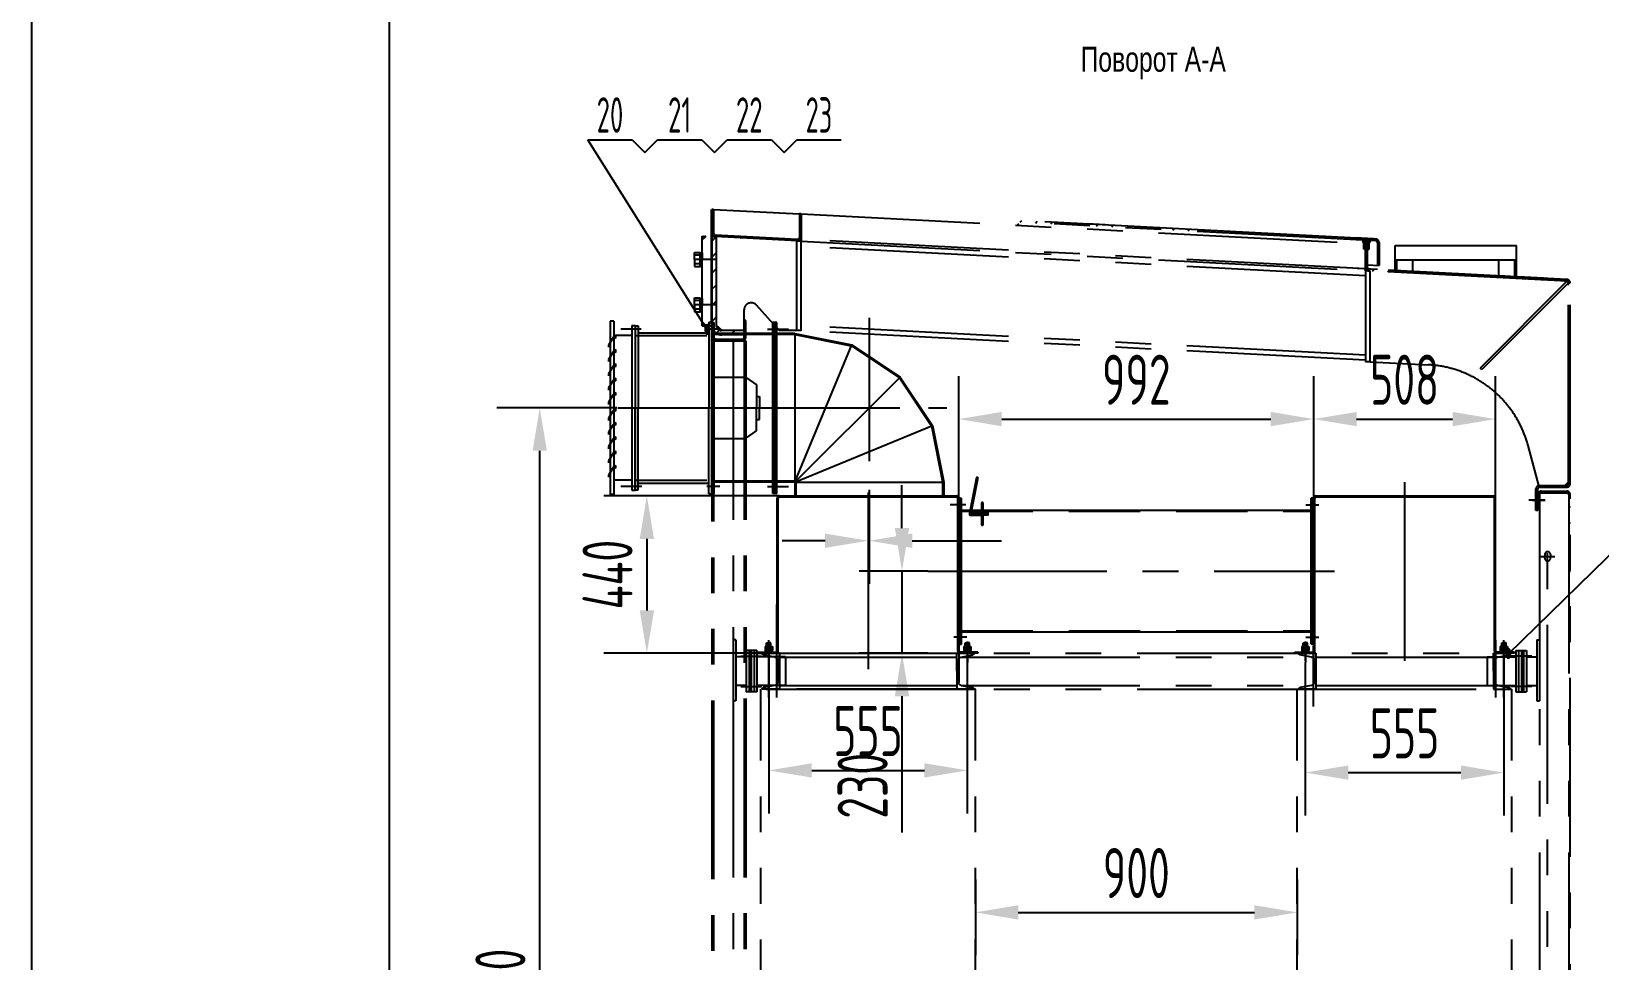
# Model space of a CAD drawing. Header units: millimetres. Extents: x 0 to 16800, y -462 to 11880.
# Drawn here: x 0 to 4384, y 2391 to 4989 of the extents above; entities that cross this region are included whole.
import ezdxf
from ezdxf.enums import TextEntityAlignment as Align

# ---------------------------------------------------------------- set-up
doc = ezdxf.new("R2010")
doc.units = ezdxf.units.MM
doc.header["$LTSCALE"] = 400
for name, pattern in [('F', [0.75, 0.5, -0.25]), ('G', [2, 1.25, -0.25, 0.25, -0.25]), ('K', [2.5, 1.25, -0.25, 0.25, -0.25, 0.25, -0.25])]:
    doc.linetypes.add(name, pattern=pattern)
for name, color, linetype in [('01', 7, 'Continuous'), ('02', 1, 'Continuous'), ('04', 2, 'F'), ('05', 142, 'G'), ('07', 6, 'K'), ('08', 1, 'Continuous'), ('11', 3, 'Continuous')]:
    doc.layers.add(name, color=color, linetype=linetype)
doc.styles.get("Standard").update_dxf_attribs({"font": 'isocp', "width": 0.707, "bigfont": 'intecad.shx'})
doc.dimstyles.new('INTE', dxfattribs={"dimscale": 40, "dimtxt": 3.5, "dimasz": 3, "dimexe": 3, "dimexo": 0, "dimgap": 1, "dimtad": 1, "dimdec": 0, "dimdsep": 46, "dimtxsty": 'Standard', "dimcen": 0, "dimclrd": 1, "dimclre": 1, "dimclrt": 3, "dimaunit": 1, "dimadec": 0, "dimazin": 0, "dimtfac": 1, "dimtmove": 0, "dimatfit": 0, "dimfxl": 0, "dimarcsym": 0})

# ---------------------------------------------------------------- blocks, each defined once
blk = doc.blocks.new('WERW')
at = {"layer": '07', "color": 6, "linetype": 'K'}
for p, q in [((47857.9, 29924.6), (47857.9, 30084.5)), ((47347.9, 29899.3), (47347.9, 30068.9)), ((45847.9, 29824.6), (45847.9, 29984.5)), ((46357.9, 29799.3), (46357.9, 29968.9)), ((47857.9, 29824.6), (47857.9, 29984.5)), ((45802.9, 27648.1), (45802.9, 29848.1)), ((46402.9, 29848.1), (45802.9, 29848.1)), ((46402.9, 29848.1), (45818.4, 29848.1)), ((46402.9, 27648.1), (46402.9, 29848.1)), ((47302.9, 27648.1), (47302.9, 29848.1)), ((47302.9, 29848.1), (47902.9, 29848.1)), ((47887.4, 29848.1), (47302.9, 29848.1)), ((47902.9, 27648.1), (47902.9, 29848.1))]:
    blk.add_line(p, q, dxfattribs=at)
blk = doc.blocks.new('HGD')
at = {"layer": '07', "color": 6, "linetype": 'K'}
for p, q in [((29452.5, 12864.9), (29452.5, 13024.8)), ((31507.5, 12864.9), (31507.5, 13024.8)), ((29482, 12988.4), (29434, 12988.4)), ((29469.8, 12978.1), (29437.5, 12984.2)), ((29482, 12988.4), (29482, 12888.4)), ((31478, 12988.4), (29482, 12988.4)), ((29482, 12988.4), (29482, 12888.4)), ((29482, 12938.4), (29482, 12988.4)), ((29978, 12978.1), (29482, 12978.1)), ((29978, 12988.4), (30026, 12988.4)), ((29978, 12988.4), (29978, 12888.4)), ((29978, 12938.4), (29978, 12988.4)), ((29985, 12839.5), (29985, 13009.2)), ((29990.3, 12978.1), (30022.6, 12984.2)), ((30969.8, 12978.1), (29990.3, 12978.1)), ((30982, 12988.4), (30934, 12988.4)), ((30969.8, 12978.1), (30937.5, 12984.2)), ((30952.5, 12839.5), (30952.5, 13009.2)), ((30982, 12938.4), (30982, 12988.4)), ((31478, 12978.1), (30982, 12978.1)), ((31478, 12988.4), (31478, 12888.4)), ((31478, 12988.4), (31526, 12988.4)), ((31478, 12938.4), (31478, 12988.4)), ((31490.3, 12978.1), (31522.6, 12984.2)), ((29476.7, 12938.4), (29476.7, 12969.7)), ((29476.7, 12938.4), (29476.7, 12907)), ((29482, 12938.4), (29482, 12888.4)), ((29978, 12938.4), (29978, 12888.4)), ((29983.3, 12938.4), (29983.3, 12969.7)), ((29983.3, 12938.4), (29983.3, 12907)), ((30976.7, 12938.4), (30976.7, 12969.7)), ((30976.7, 12938.4), (30976.7, 12907)), ((30982, 12938.4), (30982, 12888.4)), ((31478, 12938.4), (31478, 12888.4)), ((31483.3, 12938.4), (31483.3, 12969.7)), ((31483.3, 12938.4), (31483.3, 12907)), ((29469.8, 12898.7), (29437.5, 12892.5)), ((29978, 12898.7), (29482, 12898.7)), ((29990.3, 12898.7), (30022.6, 12892.5)), ((30969.8, 12898.7), (29990.3, 12898.7)), ((30969.8, 12898.7), (30937.5, 12892.5)), ((31478, 12898.7), (30982, 12898.7)), ((31490.3, 12898.7), (31522.6, 12892.5)), ((29482, 12888.4), (29434, 12888.4)), ((31478, 12888.4), (29482, 12888.4)), ((29978, 12888.4), (30026, 12888.4)), ((30982, 12888.4), (30934, 12888.4)), ((31478, 12888.4), (31526, 12888.4))]:
    blk.add_line(p, q, dxfattribs=at)
for centre, radius, start, end in [((29438.3, 12988.4), 4.25, 180, 259.2944), ((29468.2, 12969.7), 8.5, 0, 79.2944), ((29991.8, 12969.7), 8.5, 100.7056, 180), ((30021.8, 12988.4), 4.25, 280.7056, 0), ((30938.3, 12988.4), 4.25, 180, 259.2944), ((30968.2, 12969.7), 8.5, 0, 79.2944), ((31491.8, 12969.7), 8.5, 100.7056, 180), ((31521.8, 12988.4), 4.25, 280.7056, 0), ((29438.3, 12888.4), 4.25, 100.7056, 180), ((29468.2, 12907), 8.5, 280.7056, 0), ((29991.8, 12907), 8.5, 180, 259.2944), ((30021.8, 12888.4), 4.25, 0, 79.2944), ((30938.3, 12888.4), 4.25, 100.7056, 180), ((30968.2, 12907), 8.5, 280.7056, 0), ((31491.8, 12907), 8.5, 180, 259.2944), ((31521.8, 12888.4), 4.25, 0, 79.2944)]:
    blk.add_arc(centre, radius, start, end, dxfattribs=at)
blk = doc.blocks.new('WWQ')
at = {"layer": '07', "color": 6, "linetype": 'K'}
for p, q in [((51748.9, 4380.6), (51578.9, 4380.6)), ((51578.9, 4372.6), (51578.9, 4380.6)), ((51748.9, 4372.6), (51578.9, 4372.6)), ((51603.9, 4314), (51603.9, 4344)), ((51718.9, 4344), (51603.9, 4344)), ((51618.9, 4358.7), (51618.9, 4301.4)), ((51621.4, 4344), (51621.4, 4372.6)), ((51701.4, 4344), (51701.4, 4372.6)), ((51703.9, 4358.7), (51703.9, 4301.4)), ((51718.9, 4314), (51718.9, 4344)), ((51748.9, 4372.6), (51748.9, 4380.6)), ((51718.9, 4336), (51603.9, 4336)), ((51718.9, 4334), (51603.9, 4334)), ((51718.9, 4332), (51603.9, 4332)), ((51718.9, 4330), (51603.9, 4330)), ((51718.9, 4322), (51603.9, 4322)), ((51718.9, 4314), (51603.9, 4314)), ((51621.4, 4277), (51621.4, 4314)), ((51701.4, 4277), (51701.4, 4314)), ((51621.4, 4234), (51621.4, 4277)), ((51701.4, 4234), (51701.4, 4277)), ((51701.4, 4234), (51621.4, 4234))]:
    blk.add_line(p, q, dxfattribs=at)
blk = doc.blocks.new('kuai yis')
at = {"layer": '07', "linetype": 'K'}
h = blk.add_hatch(dxfattribs=at)
h.set_pattern_fill('LINE', color=6, scale=10, angle=135, style=0)
h.set_pattern_definition([(45, (75618.362, -39075.024), (22.45064, -22.45064), [])])
h.paths.add_polyline_path([(24799.4, -9031.2, 0.429634), (24794.2, -9036.2), (24794.2, -9040), (24789.2, -9039.7), (24789.2, -9036.2, -0.429634), (24799.7, -9026.2), (25366.6, -9055.9), (25792, -9078.2, -0.39896), (25801.5, -9088.2), (25801.5, -9151.8), (25796.5, -9151.5), (25796.5, -9088.2, 0.39896), (25791.8, -9083.2)])
h = blk.add_hatch(dxfattribs=at)
h.set_pattern_fill('ANSI38', color=6, scale=0.5, style=0)
h.set_pattern_definition([(135, (78779.9, -24241.2114), (1.122532015, 1.122532015), []), (45, (78779.9, -24241.2114), (3.367596045, 1.122532015), [3.96875, -2.38125])])
edge = h.paths.add_edge_path()
edge.add_line((25773.6, -9106.7), (25768.6, -9106.7))
edge.add_line((25768.6, -9106.7), (25768.6, -9090.8))
edge.add_spline(control_points=[(25768.6, -9090.8), (25768.1, -9090.2), (25767.5, -9089.4), (25766.3, -9088.9), (25765.4, -9088.9), (25764.5, -9089.7), (25764, -9090.4), (25763.6, -9090.8)], knot_values=[0, 0, 0, 0, 2.127162, 2.997364, 3.811271, 4.649155, 6.449188, 6.449188, 6.449188, 6.449188], degree=3, periodic=0)
edge.add_line((25763.6, -9090.8), (25758.6, -9090.8))
edge.add_line((25758.6, -9090.8), (25758.6, -9089))
edge.add_spline(control_points=[(25758.6, -9089), (25757.1, -9087.8), (25754.5, -9085.7), (25759.4, -9081.4), (25763, -9081.8), (25765.4, -9081.8)], knot_values=[16.397136, 16.397136, 16.397136, 16.397136, 20.96157, 24.479791, 31.726103, 31.726103, 31.726103, 31.726103], degree=3, periodic=0)
edge.add_line((25762.1, -9081.8), (25769.5, -9081.8))
edge.add_spline(control_points=[(25769.5, -9081.8), (25771.1, -9081.9), (25773.5, -9082.8), (25777.5, -9085.9), (25775.1, -9087.8), (25773.6, -9089)], knot_values=[0, 0, 0, 0, 5.044777, 7.934955, 12.350496, 12.350496, 12.350496, 12.350496], degree=3, periodic=0)
edge.add_line((25773.6, -9089), (25773.6, -9106.7))
edge = h.paths.add_edge_path(flags=16)
edge.add_spline(control_points=[(25771.1, -9086.5), (25771.5, -9086.3), (25771.5, -9083.8), (25766.8, -9083.6), (25763.2, -9083.6), (25759.8, -9083.7), (25757.9, -9085.7), (25760.2, -9087.2), (25762.9, -9087.1), (25765.6, -9087.7), (25768, -9087), (25769.7, -9087.1), (25770.6, -9086.7), (25771.1, -9086.5)], knot_values=[0, 0, 0, 0, 1.395877, 5.137288, 10.883824, 13.488813, 15.06703, 17.360373, 19.14095, 23.504563, 25.048547, 26.849162, 28.217798, 28.217798, 28.217798, 28.217798], degree=3, periodic=0)
h.paths.add_polyline_path([(25763.6, -9106.7), (25758.6, -9106.7), (25758.6, -9090.8), (25763.6, -9090.8)], flags=17)
at = {"layer": '07', "color": 6, "linetype": 'K'}
for p, q in [((23934, -8995.5), (23934, -9320.6)), ((23936, -8995.3), (23936, -9054.9)), ((23936, -8995.3), (23936, -9061.6)), ((23941, -8995.3), (23936, -8995.3)), ((23938.3, -8995.3), (23941, -8998)), ((23941, -8995.3), (23941, -9061.6)), ((23941, -8995.3), (24181, -9008.1)), ((24181, -9008.1), (24181, -9073.6)), ((24186, -9008.1), (24181, -9008.1)), ((24181, -9013.5), (24186, -9018.5)), ((24186, -9008.1), (25763.6, -9090.8)), ((24186, -9008.1), (24186, -9084.1)), ((25791.8, -9083.2), (24799.4, -9031.2)), ((25366.6, -9055.9), (24799.7, -9026.2)), ((23909, -9320.6), (23909, -9070.3)), ((23909, -9070.8), (23909.6, -9070.3)), ((23909, -9073.7), (23912.3, -9070.4)), ((23909, -9072.2), (23910.9, -9070.4)), ((23909, -9075.1), (23913.6, -9070.5)), ((23909, -9077.9), (23916.3, -9070.6)), ((23909, -9076.5), (23914.9, -9070.6)), ((23909, -9079.3), (23917.6, -9070.7)), ((23919, -9070.8), (23909, -9080.8)), ((23909, -9080.7), (23919, -9070.8)), ((23913.9, -9075.9), (23909, -9070.9)), ((23913.2, -9076.6), (23909, -9072.3)), ((23912.5, -9077.3), (23909, -9073.8)), ((23911.8, -9078), (23909, -9075.2)), ((23914.6, -9075.1), (23909.8, -9070.3)), ((23915.4, -9074.4), (23911.3, -9070.4)), ((23916.1, -9073.7), (23912.8, -9070.5)), ((23916.8, -9073), (23914.3, -9070.5)), ((23917.5, -9072.3), (23915.8, -9070.6)), ((23918.2, -9071.6), (23917.3, -9070.7)), ((23918.9, -9070.9), (23918.7, -9070.8)), ((23936, -9037.9), (23941, -9042.9)), ((23936, -9071.7), (23936, -9319)), ((23936, -9071.7), (23936, -9319)), ((23948, -9071.7), (23936, -9071.7)), ((23936, -9084), (23948, -9072)), ((24175.5, -9083.6), (23945.5, -9071.5)), ((23945.8, -9066.5), (24175.8, -9078.6)), ((23948, -9071.7), (23948, -9319)), ((23965.7, -9067.6), (23971, -9072.9)), ((24013.1, -9070.1), (24018.3, -9075.4)), ((24060.4, -9072.6), (24065.7, -9077.8)), ((24107.8, -9075), (24113.1, -9080.3)), ((24181, -9058.4), (24186, -9063.4)), ((25035.5, -9038.5), (24985.5, -9035.9)), ((25792, -9078.2), (25366.6, -9055.9)), ((25435.5, -9059.5), (25385.5, -9056.9)), ((25785.5, -9077.8), (25735.5, -9075.2)), ((23888, -9115.6), (23903, -9115.6)), ((23888, -9135.3), (23888, -9115.6)), ((23903, -9115.6), (23903, -9135.3)), ((23903, -9117.1), (23909, -9117.1)), ((23903, -9135.3), (23903, -9117.1)), ((23911.1, -9078.7), (23909, -9076.6)), ((23910.4, -9079.4), (23909, -9078)), ((23909.7, -9080.1), (23909, -9079.4)), ((23909, -9117.1), (23909, -9135.3)), ((23936, -9128.9), (23948, -9116.9)), ((24155.2, -9077.5), (24160.5, -9082.8)), ((24174, -9334), (24174, -9083.5)), ((24174, -9083.5), (24186, -9083.5)), ((25763.6, -9161.8), (24186, -9079.1)), ((24186, -9334.5), (24186, -9083.5)), ((24186, -9084.1), (25763.6, -9166.8)), ((25763.6, -9180.8), (24186, -9098.2)), ((25758.6, -9106.7), (25758.6, -9089)), ((25763.6, -9106.7), (25758.6, -9106.7)), ((25768.6, -9090.8), (25763.6, -9090.8)), ((25763.6, -9166.8), (25763.6, -9090.8)), ((25763.6, -9097.4), (25768.6, -9092.4)), ((25768.6, -9157.3), (25768.6, -9090.8)), ((25768.6, -9106.7), (25773.6, -9106.7)), ((25773.6, -9106.7), (25773.6, -9089)), ((25796.5, -9088.2), (25796.5, -9151.8)), ((25801.5, -9088.2), (25801.5, -9151.8)), ((25846, -9096.1), (26186, -9096.1)), ((25846, -9136.1), (25846, -9096.1)), ((26186, -9136.1), (26186, -9096.1)), ((23946.5, -9135.3), (23886.7, -9135.3)), ((23903, -9123.3), (23888, -9123.3)), ((23888, -9135.3), (23888, -9155.1)), ((23903, -9147.3), (23888, -9147.3)), ((23888, -9155.1), (23903, -9155.1)), ((23900.9, -9135.3), (23911.1, -9135.3)), ((23909, -9135.3), (23903, -9131.9)), ((23903, -9155.1), (23903, -9135.3)), ((23903, -9135.3), (23909, -9138.8)), ((23903, -9135.3), (23903, -9153.6)), ((23903, -9153.6), (23909, -9153.6)), ((23909, -9153.6), (23909, -9135.3)), ((23936, -9173.8), (23948, -9161.8)), ((25797.4, -9163.6), (25739.9, -9160.6)), ((25763.6, -9142.3), (25768.6, -9137.3)), ((25768.6, -9150.1), (25801.5, -9151.8)), ((25768.6, -9150.1), (25801.5, -9151.8)), ((26326.5, -9191.3), (25773.3, -9162.3)), ((25782.9, -9167.8), (25787.7, -9163.1)), ((25846, -9136.1), (26186, -9136.1)), ((25846, -9166.1), (25846, -9136.1)), ((25851, -9166.4), (25851, -9136.1)), ((25896, -9168.8), (25896, -9136.1)), ((26136, -9181.3), (26136, -9136.1)), ((26181, -9183.7), (26181, -9136.1)), ((26186, -9184), (26186, -9136.1)), ((23936, -9218.7), (23948, -9206.7)), ((25763.6, -9166.8), (25763.6, -9421.1)), ((25776.1, -9167.5), (25763.6, -9167.5)), ((26326.3, -9196.3), (25773, -9167.3)), ((25776.1, -9421.1), (25776.1, -9167.5)), ((25825.6, -9170.1), (25830.3, -9165.3)), ((25846, -9166.1), (25896, -9168.8)), ((25868.2, -9172.3), (25873, -9167.5)), ((25910.9, -9174.5), (25915.6, -9169.8)), ((25953.6, -9176.8), (25958.3, -9172)), ((25996.2, -9179), (26001, -9174.3)), ((26038.9, -9181.2), (26043.6, -9176.5)), ((26081.6, -9183.5), (26086.3, -9178.7)), ((26326.7, -9196.4), (26084.2, -9438.9)), ((26331, -9200.6), (26088.4, -9443.1)), ((26124.2, -9185.7), (26129, -9181)), ((26186, -9184), (26136, -9181.3)), ((26166.9, -9188), (26171.6, -9183.2)), ((26261.3, -9187.9), (26190.1, -9184.2)), ((26209.5, -9190.2), (26214.3, -9185.4)), ((26252.2, -9192.4), (26257, -9187.7)), ((26294.9, -9194.7), (26299.6, -9189.9)), ((26321, -9196), (26324, -9199)), ((26331, -9200.6), (26326.7, -9196.4)), ((26328.3, -9203.3), (26331, -9206)), ((26331, -9203.4), (26335.7, -9198.8)), ((26331, -9761.8), (26331, -9201.3)), ((26336, -9761.8), (26336, -9201.3)), ((23888, -9242.6), (23903, -9242.6)), ((23888, -9262.3), (23888, -9242.6)), ((23903, -9250.3), (23888, -9250.3)), ((23903, -9242.6), (23903, -9262.3)), ((23903, -9244.1), (23909, -9244.1)), ((23903, -9262.3), (23903, -9244.1)), ((23909, -9244.1), (23909, -9262.3)), ((23946.5, -9262.3), (23884.9, -9262.3)), ((23888, -9262.3), (23888, -9282.1)), ((23903, -9274.3), (23888, -9274.3)), ((23888, -9282.1), (23903, -9282.1)), ((23900.9, -9262.3), (23911.1, -9262.3)), ((23909, -9262.3), (23903, -9258.9)), ((23903, -9262.3), (23909, -9265.8)), ((23903, -9282.1), (23903, -9262.3)), ((23903, -9262.3), (23903, -9280.6)), ((23903, -9280.6), (23909, -9280.6)), ((23909, -9280.6), (23909, -9262.3)), ((23936, -9263.6), (23948, -9251.6)), ((24026, -9334), (24026, -9276.5)), ((24124, -9334), (24060.9, -9263.2)), ((23909, -9309.9), (23919.8, -9320.6)), ((23919.7, -9320.6), (23909, -9309.9)), ((23909, -9311.3), (23909.7, -9310.6)), ((23918.3, -9320.6), (23909, -9311.3)), ((23909, -9312.7), (23910.4, -9311.3)), ((23909, -9314.1), (23911.1, -9312)), ((23909, -9315.5), (23911.8, -9312.7)), ((23916.9, -9320.6), (23909, -9312.8)), ((23909, -9316.9), (23912.5, -9313.4)), ((23909, -9318.3), (23913.2, -9314.1)), ((23915.4, -9320.6), (23909, -9314.2)), ((23909, -9319.7), (23914, -9314.8)), ((23914, -9320.6), (23909, -9315.6)), ((23912.6, -9320.6), (23909, -9317)), ((23911.2, -9320.6), (23909, -9318.4)), ((23909.8, -9320.6), (23909, -9319.8)), ((23909, -9320.6), (23934, -9320.6)), ((23909.6, -9320.6), (23914.7, -9315.5)), ((23911, -9320.6), (23915.4, -9316.2)), ((23912.4, -9320.6), (23916.1, -9316.9)), ((23913.8, -9320.6), (23916.8, -9317.6)), ((23915.2, -9320.6), (23917.5, -9318.3)), ((23916.6, -9320.6), (23918.2, -9319)), ((23918.1, -9320.6), (23918.9, -9319.7)), ((23919.5, -9320.6), (23919.6, -9320.5)), ((23936, -9308.5), (23948, -9296.5)), ((23947.9, -9341.4), (23956.7, -9332.7)), ((23965.1, -9334), (23948, -9319)), ((24026, -9334), (23963, -9334)), ((23988.2, -9346), (24000.2, -9334)), ((24031, -9306), (24026, -9306)), ((24026, -9334), (24026, -9306)), ((24026, -9346), (24026, -9334)), ((24026, -9353), (24026, -9334)), ((24031, -9334), (24031, -9306)), ((24031, -9353), (24031, -9334)), ((24186, -9334), (24124, -9334)), ((25763.6, -9403.1), (24186, -9320.5)), ((25763.6, -9417.2), (24186, -9334.5)), ((23936, -9368), (23936, -12804.3)), ((23937.4, -9363), (24031, -9363)), ((23941, -9368), (23941, -12804.3)), ((23946, -9358), (24021, -9358)), ((24026, -9346), (23963, -9346)), ((23996, -9363), (23996, -12814.3)), ((24026, -9363), (24026, -12809.3)), ((24031, -9363), (24031, -12814.3)), ((25776.1, -9421.1), (25763.6, -9421.1)), ((25776.1, -9421.2), (25939, -9429.7)), ((26088.4, -9443.1), (26084.2, -9438.9)), ((26247.6, -9766.8), (26217.7, -9655.3)), ((26240, -9836.8), (26240, -9776.8)), ((26245, -9836.8), (26245, -9776.8)), ((26247.6, -9766.8), (26326, -9766.8)), ((26250, -9771.8), (26326, -9771.8)), ((26256.5, -9771.8), (26261.5, -9766.8)), ((26301.4, -9771.8), (26306.4, -9766.8)), ((26331, -9756.8), (26321, -9766.8)), ((26264.7, -9808.3), (26219.7, -9808.3)), ((26229.3, -9808.3), (26265.5, -9808.3)), ((26240, -9788.3), (26245, -9783.3)), ((26245, -9792.8), (26245, -9828.3)), ((26249.5, -9792.8), (26249.5, -12804.8)), ((26249.5, -9792.8), (26249.5, -9828.3)), ((26254.5, -9783.3), (26326.5, -9783.3)), ((26254.5, -9787.8), (26326.5, -9787.8)), ((26283.4, -9787.8), (26287.9, -9783.3)), ((26328.1, -9788.1), (26331.4, -9784.7)), ((26331.5, -9792.8), (26331.5, -12804.8)), ((26336, -12804.8), (26336, -9792.8)), ((26240, -9833.2), (26245, -9828.2)), ((26245, -9836.8), (26240, -9836.8)), ((26245, -9828.3), (26249.5, -9828.3)), ((26331.5, -9829.5), (26336, -9825)), ((26331.5, -9874.4), (26336, -9869.9)), ((26272.5, -12656.7), (26272.5, -9922.9)), ((26331.5, -9919.3), (26336, -9914.8)), ((26250, -9965.3), (26292.8, -9965.3)), ((26264.5, -9960.3), (26264.5, -9965.3)), ((26264.5, -9970.3), (26264.5, -9965.3)), ((26280.5, -9960.3), (26280.5, -9965.3)), ((26280.5, -9970.3), (26280.5, -9965.3)), ((26331.5, -9964.2), (26336, -9959.7)), ((26331.5, -10009.1), (26336, -10004.6))]:
    blk.add_line(p, q, dxfattribs=at)
for centre, radius, start, end in [((23946, -9061.6), 10, 180, 267), ((23946, -9061.6), 5, 180, 267), ((24176, -9073.6), 10, 267, 0), ((24176, -9073.6), 5, 267, 0), ((25791.5, -9088.2), 5, 0, 87), ((25791.5, -9088.2), 10, 0, 87), ((25773.6, -9157.3), 10, 180, 267), ((25773.6, -9157.3), 5, 180, 267), ((26326, -9201.3), 5, 0, 87), ((26326, -9201.3), 10, 0, 87), ((24046, -9276.5), 20, 41.6981, 180), ((23963, -9319), 27, 180, 270), ((23963, -9319), 15, 180, 270), ((23946, -9368), 10, 90, 180), ((23946, -9368), 5, 90, 180), ((24021, -9353), 5, 270, 0), ((24021, -9353), 10, 270, 0), ((25923.1, -9734.3), 305, 15, 87), ((26250, -9776.8), 10, 90, 180), ((26250, -9776.8), 5, 90, 180), ((26326, -9761.8), 5, 270, 0), ((26326, -9761.8), 10, 270, 0), ((26254.5, -9792.8), 9.5, 90, 180), ((26254.5, -9792.8), 5, 90, 180), ((26326.5, -9792.8), 9.5, 0, 90), ((26326.5, -9792.8), 5, 0, 90), ((26272.5, -9960.3), 8, 0, 180), ((26272.5, -9970.3), 8, 180, 0)]:
    blk.add_arc(centre, radius, start, end, dxfattribs=at)
for points in [[(25773.6, -9089), (25776.3, -9085.5), (25774.2, -9083.5), (25769.5, -9081.8), (25765.9, -9081.8), (25758.2, -9082.8), (25755.8, -9085.4), (25758.6, -9089)], [(25768.6, -9090.8), (25767.1, -9089.2), (25766.3, -9088.9), (25765.5, -9089), (25764.8, -9089.5), (25763.6, -9090.8)]]:
    blk.add_spline(points, degree=3, dxfattribs=at)
at = {"layer": '07', "color": 6, "linetype": 'K', "start_tangent": (0.897876, 0.440249), "end_tangent": (0.897876, 0.440249)}
blk.add_spline([(25771.1, -9086.5), (25771.3, -9085.1), (25767.9, -9083.7), (25762.1, -9083.6), (25759.6, -9084.2), (25758.6, -9085.5), (25760.3, -9087), (25762.1, -9087.2), (25766.5, -9087.4), (25768, -9087.1), (25769.8, -9086.9), (25771.1, -9086.5)], degree=3, dxfattribs=at)
at = {"layer": '05', "rotation": 90}
blk.add_blockref('WWQ', (28376, -61947.7), dxfattribs=at)
at = {"layer": '05', "xscale": -1, "rotation": 270}
blk.add_blockref('WWQ', (21869.5, -61947.7), dxfattribs=at)
at = {"layer": '07', "color": 6, "linetype": 'K', "xscale": -1}
for name, p in [('WERW', (71975.6, -40184.4)), ('HGD', (55602.8, -23224.7))]:
    blk.add_blockref(name, p, dxfattribs=at)
blk = doc.blocks.new('caozi')
at = {"layer": '01', "color": 7, "linetype": 'Continuous'}
for p, q in [((23638.2, -7872.3), (23641.2, -7872.3)), ((23638.2, -7872.3), (23638.2, -7922.3)), ((23641.2, -7872.3), (23641.2, -7922.3)), ((23644.2, -7925.3), (24072.2, -7925.3)), ((23644.2, -7928.3), (24072.2, -7928.3)), ((24075.2, -7931.3), (24075.2, -8427.3)), ((24078.2, -7931.3), (24078.2, -8427.3)), ((23638.2, -8486.3), (23638.2, -8436.3)), ((23641.2, -8486.3), (23641.2, -8436.3)), ((23644.2, -8430.3), (24072.2, -8430.3)), ((23644.2, -8433.3), (24072.2, -8433.3)), ((23638.2, -8486.3), (23641.2, -8486.3))]:
    blk.add_line(p, q, dxfattribs=at)
at = {"layer": '01'}
for p, q in [((23641.2, -7872.3), (23638.2, -7872.3)), ((23638.2, -7872.3), (23638.2, -7922.3)), ((23641.2, -8486.3), (23638.2, -8486.3))]:
    blk.add_line(p, q, dxfattribs=at)
at = {"layer": '01', "color": 7, "linetype": 'Continuous'}
for centre, radius, start, end in [((23644.2, -7922.3), 6, 180, 270), ((23644.2, -7922.3), 3, 180, 270), ((24072.2, -7931.3), 6, 0, 90), ((24072.2, -7931.3), 3, 0, 90), ((23644.2, -8436.3), 6, 90, 180), ((23644.2, -8436.3), 3, 90, 180), ((24072.2, -8427.3), 3, 270, 0), ((24072.2, -8427.3), 6, 270, 0)]:
    blk.add_arc(centre, radius, start, end, dxfattribs=at)
at = {"layer": '05'}
for p, q in [((23627.2, -7901.8), (23648, -7901.8)), ((23627.2, -8456.8), (23648, -8456.8))]:
    blk.add_line(p, q, dxfattribs=at)
blk = doc.blocks.new('adfqwe789a1dsf3')
at = {"layer": '01'}
for p, q in [((-558.4, -9797.6), (-558.4, -9389.4)), ((-558.4, -9389.4), (-554.4, -9389.4)), ((-554.4, -9797.6), (-554.4, -9389.4)), ((423.6, -9797.6), (423.6, -9389.4)), ((427.6, -9389.4), (423.6, -9389.4)), ((427.6, -9797.6), (427.6, -9389.4)), ((-558.4, -9797.6), (-554.4, -9797.6)), ((427.6, -9797.6), (423.6, -9797.6))]:
    blk.add_line(p, q, dxfattribs=at)
at = {"layer": '01', "color": 7, "linetype": 'Continuous'}
for p, q in [((-554.4, -9423.4), (423.6, -9423.4)), ((-554.4, -9763.6), (423.6, -9763.6))]:
    blk.add_line(p, q, dxfattribs=at)
at = {"layer": '04', "color": 2, "linetype": 'F'}
for p, q in [((-554.4, -9426.4), (423.6, -9426.4)), ((-554.4, -9760.6), (423.6, -9760.6))]:
    blk.add_line(p, q, dxfattribs=at)
at = {"layer": '05'}
blk.add_line((-542.4, -9408.4), (-585.4, -9408.4), dxfattribs=at)
at = {"layer": '05', "color": 4, "linetype": 'G'}
for p, q in [((408.5, -9408.4), (444.7, -9408.4)), ((-539.3, -9778.6), (-575.5, -9778.6)), ((408.5, -9778.6), (444.7, -9778.6))]:
    blk.add_line(p, q, dxfattribs=at)
blk = doc.blocks.new('15ad2')
at = {"layer": '05', "color": 4, "linetype": 'G'}
blk.add_line((-65.4, -8920.2), (-65.4, -10056.3), dxfattribs=at)
at = {"layer": '04', "rotation": 270}
blk.add_blockref('adfqwe789a1dsf3', (9528.1, -9568), dxfattribs=at)
blk = doc.blocks.new('qwe7123df')
at = {"layer": '01', "color": 7, "linetype": 'Continuous'}
for p, q in [((24629.8, -9802.2), (24626.8, -9802.2)), ((24626.8, -10210.4), (24626.8, -9802.2)), ((24629.8, -9802.2), (24629.8, -10210.4)), ((24629.8, -10210.4), (24626.8, -10210.4))]:
    blk.add_line(p, q, dxfattribs=at)
blk = doc.blocks.new('shanzi')
at = {"layer": '01', "ltscale": 0.8}
for p, q in [((21911.7, -10172.9), (21907.7, -10172.9)), ((21911.7, -10650.9), (21911.7, -10172.9)), ((21962.2, -10203.9), (21911.7, -10203.9)), ((21962.2, -10203.9), (21962.2, -10206.9)), ((21962.2, -10203.9), (21962.2, -10619.9)), ((21962.2, -10203.9), (22121.4, -10235.6)), ((21962.2, -10619.9), (22121.4, -10235.6)), ((22121.4, -10235.6), (22256.4, -10325.7)), ((21962.2, -10619.9), (22256.4, -10325.7)), ((22256.4, -10325.7), (22346.6, -10460.7)), ((21962.2, -10619.9), (22346.6, -10460.7)), ((22346.6, -10460.7), (22378.2, -10619.9)), ((21911.7, -10650.9), (21907.7, -10650.9)), ((21962.2, -10619.9), (21911.7, -10619.9)), ((21962.2, -10619.9), (21962.2, -10657.9)), ((21962.2, -10619.9), (22378.2, -10619.9)), ((22378.2, -10619.9), (22375.2, -10619.9)), ((22378.2, -10619.9), (22378.2, -10657.9)), ((22378.2, -10619.9), (22378.2, -10657.9))]:
    blk.add_line(p, q, dxfattribs=at)
at = {"layer": '01', "color": 7, "linetype": 'Continuous', "ltscale": 0.8}
blk.add_line((21907.7, -10172.9), (21907.7, -10650.9), dxfattribs=at)
at = {"layer": '04', "color": 2, "linetype": 'F', "ltscale": 0.8}
for p, q in [((21962.2, -10206.9), (21911.7, -10206.9)), ((21962.2, -10207), (22120.2, -10238.4)), ((22120.2, -10238.4), (22254.2, -10327.9)), ((22254.2, -10327.9), (22343.7, -10461.9)), ((22343.7, -10461.9), (22375.2, -10619.9)), ((21962.2, -10616.9), (21911.7, -10616.9)), ((21962.2, -10616.9), (21963.4, -10617.1)), ((21963.4, -10617.1), (21964.3, -10617.8)), ((21964.3, -10617.8), (21965, -10618.7)), ((21965, -10618.7), (21965.2, -10619.9)), ((21965.2, -10619.9), (21965.2, -10657.9)), ((22375.2, -10619.9), (22375.2, -10657.9))]:
    blk.add_line(p, q, dxfattribs=at)
at = {"layer": '05', "color": 4, "linetype": 'G', "ltscale": 0.8}
for p, q in [((22170.2, -10160.5), (22170.2, -10662.3)), ((21885.6, -10191.9), (21944.3, -10191.9)), ((21855.3, -10411.9), (22386.7, -10411.9)), ((21885.6, -10631.9), (21944.3, -10631.9))]:
    blk.add_line(p, q, dxfattribs=at)
blk = doc.blocks.new('weqeqw')
for p, q in [((5962.5, 16958.2), (5962.5, 16718.2)), ((5970.5, 16958.2), (5962.5, 16958.2)), ((5970.5, 16958.2), (5970.5, 16718.2)), ((6168.5, 16928.2), (5970.5, 16928.2)), ((6168.5, 16947.2), (6168.5, 16718.2)), ((6176.5, 16947.2), (6168.5, 16947.2)), ((6176.5, 16947.2), (6176.5, 16718.2)), ((6176.5, 16947.2), (6176.5, 16718.2)), ((5962.5, 16478.2), (5962.5, 16718.2)), ((5970.5, 16478.2), (5970.5, 16718.2)), ((6168.5, 16489.2), (6168.5, 16718.2)), ((6176.5, 16489.2), (6176.5, 16718.2)), ((6176.5, 16489.2), (6176.5, 16718.2)), ((6168.5, 16508.2), (5970.5, 16508.2)), ((6176.5, 16489.2), (6168.5, 16489.2)), ((5970.5, 16478.2), (5962.5, 16478.2))]:
    blk.add_line(p, q)
at = {"layer": '01', "color": 7, "linetype": 'Continuous'}
for p, q in [((6176.5, 16948.2), (6176.5, 16488.2)), ((6186.5, 16948.2), (6176.5, 16948.2)), ((6186.5, 16948.2), (6186.5, 16488.2)), ((6236.5, 16960.3), (6236.5, 16476.2)), ((6236.5, 16960.3), (6246.5, 16960.3)), ((6246.5, 16960.3), (6246.5, 16476.2)), ((6186.5, 16920.2), (6236.5, 16920.2)), ((6235.8, 16918.6), (6251.6, 16893.8)), ((6251.6, 16893.8), (6251.6, 16887.9)), ((6235.8, 16878.6), (6251.6, 16853.8)), ((6235.8, 16838.6), (6251.6, 16813.8)), ((6251.6, 16853.8), (6251.6, 16847.9)), ((6235.8, 16798.6), (6251.6, 16773.8)), ((6251.6, 16813.8), (6251.6, 16807.9)), ((6235.8, 16758.6), (6251.6, 16733.8)), ((6251.6, 16773.8), (6251.6, 16767.9)), ((6235.8, 16714), (6251.6, 16689.1)), ((6251.6, 16733.8), (6251.6, 16727.9)), ((6235.8, 16675), (6251.6, 16650.1)), ((6251.6, 16689.1), (6251.6, 16683.2)), ((6235.8, 16635), (6251.6, 16610.1)), ((6251.6, 16650.1), (6251.6, 16644.2)), ((6235.8, 16595), (6251.6, 16570.1)), ((6251.6, 16610.1), (6251.6, 16604.2)), ((6235.8, 16555), (6251.6, 16530.1)), ((6251.6, 16570.1), (6251.6, 16564.2)), ((6251.6, 16530.1), (6251.6, 16524.2)), ((6186.5, 16488.2), (6176.5, 16488.2)), ((6186.5, 16516.2), (6236.5, 16516.2)), ((6236.5, 16476.2), (6246.5, 16476.2))]:
    blk.add_line(p, q, dxfattribs=at)
for centre in [(6233.3, 16917.2), (6233.3, 16877.2), (6233.3, 16837.2), (6233.3, 16797.2), (6233.3, 16757.2), (6233.3, 16712.6), (6233.3, 16673.6), (6233.3, 16633.6), (6233.3, 16593.6), (6233.3, 16553.6)]:
    blk.add_circle(centre, 2.89, dxfattribs=at)
at = {"layer": '04', "color": 2, "linetype": 'F'}
for p, q in [((6176.5, 16920.2), (5962.5, 16920.2)), ((5868.7, 16803.9), (5837.2, 16782.5)), ((5868.7, 16803.9), (5868.7, 16632.6)), ((5962.5, 16803.9), (5868.7, 16803.9)), ((5837.2, 16750.4), (5829.2, 16750.4)), ((5829.2, 16750.4), (5829.2, 16718.2)), ((5837.2, 16782.5), (5837.2, 16718.2)), ((5829.2, 16686.1), (5829.2, 16718.2)), ((5837.2, 16654), (5837.2, 16718.2)), ((5837.2, 16686.1), (5829.2, 16686.1)), ((5868.7, 16632.6), (5837.2, 16654)), ((5962.5, 16632.6), (5868.7, 16632.6)), ((6176.5, 16516.2), (5962.5, 16516.2))]:
    blk.add_line(p, q, dxfattribs=at)
at = {"layer": '05'}
blk.add_line((6159.9, 16938.2), (6182.5, 16938.2), dxfattribs=at)
at = {"layer": '05', "color": 4, "linetype": 'G'}
for p, q in [((6180.6, 16938.2), (6216.9, 16938.2)), ((6225.3, 16718.2), (5811.9, 16718.2)), ((6158.3, 16498.2), (6188.9, 16498.2)), ((6180.6, 16498.2), (6216.9, 16498.2))]:
    blk.add_line(p, q, dxfattribs=at)
blk = doc.blocks.new('*D144')
at = {"layer": '08', "color": 1, "lineweight": -2}
for p, q in [((1636.5, 3936.1), (1301.2, 3936.1)), ((1421.2, 785.9), (1421.2, 3816.1)), ((1963.7, 665.9), (1301.2, 665.9))]:
    blk.add_line(p, q, dxfattribs=at)
at = {"layer": '08', "color": 1}
for points in [[(1401.2, 3816.1), (1441.2, 3816.1), (1421.2, 3936.1)], [(1401.2, 785.9), (1441.2, 785.9), (1421.2, 665.9)]]:
    blk.add_solid(points, dxfattribs=at)
at = {"layer": 'Defpoints', "color": 0}
for p in [(1421.2, 3936.1), (1636.5, 3936.1), (1963.7, 665.9)]:
    blk.add_point(p, dxfattribs=at)
at = {"layer": '08', "color": 3, "insert": (1311.2, 2301), "char_height": 140, "attachment_point": 5, "rotation": 90}
blk.add_mtext('3270', dxfattribs=at)
blk = doc.blocks.new('*D148')
at = {"layer": '08', "color": 1, "lineweight": -2}
for p, q in [((2639, 2617.3), (2639, 2405.7)), ((3539, 2617.3), (3539, 2405.7)), ((2759, 2525.7), (3419, 2525.7))]:
    blk.add_line(p, q, dxfattribs=at)
at = {"layer": '08', "color": 1}
for points in [[(2759, 2545.7), (2759, 2505.7), (2639, 2525.7)], [(3419, 2545.7), (3419, 2505.7), (3539, 2525.7)]]:
    blk.add_solid(points, dxfattribs=at)
at = {"layer": 'Defpoints', "color": 0}
for p in [(2639, 2617.3), (3539, 2617.3), (3539, 2525.7)]:
    blk.add_point(p, dxfattribs=at)
at = {"layer": '08', "color": 3, "insert": (3089, 2635.7), "char_height": 140, "attachment_point": 5}
blk.add_mtext('900', dxfattribs=at)
blk = doc.blocks.new('MN')
at = {"layer": '01'}
for p, q in [((27291.1, 13367.3), (27291.1, 13377.5)), ((27291.1, 13377.5), (27297.1, 13377.5)), ((27303.1, 13377.5), (27297.1, 13377.5)), ((27303.1, 13367.3), (27303.1, 13377.5)), ((27285.1, 13353.4), (27285.1, 13350.9)), ((27297.1, 13353.4), (27285.1, 13353.4)), ((27297.1, 13367.3), (27287.1, 13367.3)), ((27287.1, 13367.3), (27287.1, 13356.5)), ((27287.1, 13356.5), (27297.1, 13356.5)), ((27287.9, 13356.5), (27287.9, 13353.4)), ((27297.1, 13356.5), (27287.9, 13356.5)), ((27287.9, 13353.4), (27297.1, 13353.4)), ((27291.1, 13367.3), (27291.1, 13356.5)), ((27297.1, 13367.3), (27307.1, 13367.3)), ((27297.1, 13356.5), (27306.3, 13356.5)), ((27307.1, 13356.5), (27297.1, 13356.5)), ((27297.1, 13353.4), (27309.1, 13353.4)), ((27306.3, 13353.4), (27297.1, 13353.4)), ((27303.1, 13367.3), (27303.1, 13356.5)), ((27309.1, 13350.9), (27303.1, 13350.9)), ((27306.3, 13356.5), (27306.3, 13353.4)), ((27307.1, 13367.3), (27307.1, 13356.5)), ((27309.1, 13353.4), (27309.1, 13350.9))]:
    blk.add_line(p, q, dxfattribs=at)
at = {"layer": '01', "color": 7, "linetype": 'Continuous'}
for p, q in [((27287.1, 13359.4), (27291.1, 13361.5)), ((27291.1, 13361.5), (27297.1, 13361.5)), ((27297.1, 13361.5), (27303.1, 13361.5)), ((27303.1, 13361.5), (27307.1, 13358.6))]:
    blk.add_line(p, q, dxfattribs=at)
at = {"layer": '02'}
for p, q in [((27292.3, 13377.5), (27292.3, 13367.3)), ((27301.9, 13377.5), (27301.9, 13367.3))]:
    blk.add_line(p, q, dxfattribs=at)
at = {"layer": '05'}
for p, q in [((27297.1, 13327), (27297.1, 13381.1)), ((27297.1, 13331.3), (27297.1, 13370.8)), ((27297.1, 13368.4), (27297.1, 13355.5)), ((27297.1, 13358.6), (27297.1, 13351.3)), ((27297.1, 13355.5), (27297.1, 13349.1))]:
    blk.add_line(p, q, dxfattribs=at)
at = {"layer": '05', "color": 142, "linetype": 'G'}
blk.add_line((27297.1, 13362.7), (27297.1, 13322.5), dxfattribs=at)
blk = doc.blocks.new('*D149')
at = {"layer": '08', "color": 1, "lineweight": -2}
for p, q in [((2061.5, 3224.5), (2061.5, 2802.6)), ((2616.5, 3224.5), (2616.5, 2802.6)), ((2181.5, 2922.6), (2496.5, 2922.6))]:
    blk.add_line(p, q, dxfattribs=at)
at = {"layer": '08', "color": 1}
for points in [[(2181.5, 2942.6), (2181.5, 2902.6), (2061.5, 2922.6)], [(2496.5, 2942.6), (2496.5, 2902.6), (2616.5, 2922.6)]]:
    blk.add_solid(points, dxfattribs=at)
at = {"layer": 'Defpoints', "color": 0}
for p in [(2061.5, 3224.5), (2616.5, 3224.5), (2616.5, 2922.6)]:
    blk.add_point(p, dxfattribs=at)
at = {"layer": '08', "color": 3, "insert": (2339, 3032.6), "char_height": 140, "attachment_point": 5}
blk.add_mtext('555', dxfattribs=at)
blk = doc.blocks.new('*D150')
at = {"layer": '08', "color": 1, "lineweight": -2}
for p, q in [((3561.5, 3224.5), (3561.5, 2796.4)), ((4116.5, 3224.5), (4116.5, 2796.4)), ((3681.5, 2916.4), (3996.5, 2916.4))]:
    blk.add_line(p, q, dxfattribs=at)
at = {"layer": '08', "color": 1}
for points in [[(3681.5, 2936.4), (3681.5, 2896.4), (3561.5, 2916.4)], [(3996.5, 2936.4), (3996.5, 2896.4), (4116.5, 2916.4)]]:
    blk.add_solid(points, dxfattribs=at)
at = {"layer": 'Defpoints', "color": 0}
for p in [(3561.5, 3224.5), (4116.5, 3224.5), (4116.5, 2916.4)]:
    blk.add_point(p, dxfattribs=at)
at = {"layer": '08', "color": 3, "insert": (3839, 3026.4), "char_height": 140, "attachment_point": 5}
blk.add_mtext('555', dxfattribs=at)
blk = doc.blocks.new('*D151')
at = {"layer": '08', "color": 1, "lineweight": -2}
for p, q in [((2091, 3689.9), (1600.7, 3689.9)), ((1720.7, 3569.9), (1720.7, 3369.9)), ((2032, 3249.9), (1600.7, 3249.9))]:
    blk.add_line(p, q, dxfattribs=at)
at = {"layer": '08', "color": 1}
for points in [[(1700.7, 3569.9), (1740.7, 3569.9), (1720.7, 3689.9)], [(1700.7, 3369.9), (1740.7, 3369.9), (1720.7, 3249.9)]]:
    blk.add_solid(points, dxfattribs=at)
at = {"layer": 'Defpoints', "color": 0}
for p in [(2091, 3689.9), (1720.7, 3249.9), (2032, 3249.9)]:
    blk.add_point(p, dxfattribs=at)
at = {"layer": '08', "color": 3, "insert": (1610.7, 3469.9), "char_height": 140, "attachment_point": 5, "rotation": 90}
blk.add_mtext('440', dxfattribs=at)
blk = doc.blocks.new('*D152')
at = {"layer": '08', "color": 1, "lineweight": -2}
for p, q in [((2433.9, 3599.9), (2433.9, 3719.9)), ((2506.6, 3479.9), (2313.9, 3479.9)), ((2433.9, 3479.9), (2433.9, 3249.9)), ((2506.6, 3249.9), (2313.9, 3249.9)), ((2433.9, 3129.9), (2433.9, 2749.2))]:
    blk.add_line(p, q, dxfattribs=at)
at = {"layer": '08', "color": 1}
for points in [[(2413.9, 3599.9), (2453.9, 3599.9), (2433.9, 3479.9)], [(2413.9, 3129.9), (2453.9, 3129.9), (2433.9, 3249.9)]]:
    blk.add_solid(points, dxfattribs=at)
at = {"layer": 'Defpoints', "color": 0}
for p in [(2506.6, 3479.9), (2433.9, 3249.9), (2506.6, 3249.9)]:
    blk.add_point(p, dxfattribs=at)
at = {"layer": '08', "color": 3, "insert": (2323.9, 2879.5), "char_height": 140, "attachment_point": 5, "rotation": 90}
blk.add_mtext('230', dxfattribs=at)
blk = doc.blocks.new('*D153')
at = {"layer": '08', "color": 1, "lineweight": -2}
for p, q in [((3585, 3683.9), (3585, 4024.7)), ((4093, 3683.9), (4093, 4024.7)), ((3705, 3904.7), (3973, 3904.7))]:
    blk.add_line(p, q, dxfattribs=at)
at = {"layer": '08', "color": 1}
for points in [[(3705, 3924.7), (3705, 3884.7), (3585, 3904.7)], [(3973, 3924.7), (3973, 3884.7), (4093, 3904.7)]]:
    blk.add_solid(points, dxfattribs=at)
at = {"layer": 'Defpoints', "color": 0}
for p in [(4093, 3904.7), (3585, 3683.9), (4093, 3683.9)]:
    blk.add_point(p, dxfattribs=at)
at = {"layer": '08', "color": 3, "insert": (3839, 4014.7), "char_height": 140, "attachment_point": 5}
blk.add_mtext('508', dxfattribs=at)
blk = doc.blocks.new('*D154')
at = {"layer": '08', "color": 1, "lineweight": -2}
for p, q in [((2339, 3693.6), (2339, 3444.6)), ((2342.5, 3693.6), (2342.5, 3444.6)), ((2219, 3564.6), (2099, 3564.6)), ((2339, 3564.6), (2342.5, 3564.6)), ((2462.5, 3564.6), (2712, 3564.6))]:
    blk.add_line(p, q, dxfattribs=at)
at = {"layer": '08', "color": 1}
for points in [[(2219, 3584.6), (2219, 3544.6), (2339, 3564.6)], [(2462.5, 3584.6), (2462.5, 3544.6), (2342.5, 3564.6)]]:
    blk.add_solid(points, dxfattribs=at)
at = {"layer": 'Defpoints', "color": 0}
for p in [(2339, 3693.6), (2342.5, 3693.6), (2342.5, 3564.6)]:
    blk.add_point(p, dxfattribs=at)
at = {"layer": '08', "color": 3, "insert": (2647.3, 3674.6), "char_height": 140, "attachment_point": 5}
blk.add_mtext('4', dxfattribs=at)
blk = doc.blocks.new('*D155')
at = {"layer": '08', "color": 1, "lineweight": -2}
for p, q in [((2593, 3683.9), (2593, 4024.7)), ((3585, 3683.9), (3585, 4024.7)), ((2713, 3904.7), (3465, 3904.7))]:
    blk.add_line(p, q, dxfattribs=at)
at = {"layer": '08', "color": 1}
for points in [[(2713, 3924.7), (2713, 3884.7), (2593, 3904.7)], [(3465, 3924.7), (3465, 3884.7), (3585, 3904.7)]]:
    blk.add_solid(points, dxfattribs=at)
at = {"layer": 'Defpoints', "color": 0}
for p in [(3585, 3904.7), (2593, 3683.9), (3585, 3683.9)]:
    blk.add_point(p, dxfattribs=at)
at = {"layer": '08', "color": 3, "insert": (3089, 4014.7), "char_height": 140, "attachment_point": 5}
blk.add_mtext('992', dxfattribs=at)
blk = doc.blocks.new('qwer7894as32d1f')
at = {"layer": '01'}
for p, q in [((18702.5, 3841.8), (18702.5, 4319.8)), ((18702.5, 4319.8), (18709.5, 4319.8)), ((18705.5, 3841.8), (18705.5, 4319.8)), ((18709.5, 3841.8), (18709.5, 4319.8)), ((18880.2, 4319.8), (18873.2, 4319.8)), ((18873.2, 3841.8), (18873.2, 4319.8)), ((18877.2, 3841.8), (18877.2, 4319.8)), ((18880.2, 3841.8), (18880.2, 4319.8)), ((18880.2, 4288.8), (18709.5, 4288.8)), ((18873.2, 3872.8), (18709.5, 3872.8)), ((18702.5, 3841.8), (18709.5, 3841.8)), ((18880.2, 3841.8), (18873.2, 3841.8))]:
    blk.add_line(p, q, dxfattribs=at)
at = {"layer": '04', "color": 2, "linetype": 'F'}
for p, q in [((18880.2, 4285.8), (18709.5, 4285.8)), ((18873.2, 3875.8), (18709.5, 3875.8))]:
    blk.add_line(p, q, dxfattribs=at)
at = {"layer": '05', "color": 4, "linetype": 'G'}
for p, q in [((18724.6, 4300.8), (18688.4, 4300.8)), ((18858.1, 4300.8), (18896.9, 4300.8)), ((18724.6, 3860.8), (18688.4, 3860.8)), ((18858.1, 3860.8), (18892.6, 3860.8))]:
    blk.add_line(p, q, dxfattribs=at)
blk = doc.blocks.new('*U190')
at = {"layer": '01'}
blk.add_lwpolyline([(25, 292), (25, 5)], dxfattribs=at)
at = {"layer": '02'}
blk.add_lwpolyline([(0, 297), (0, 0)], dxfattribs=at)

msp = doc.modelspace()

# ---------------------------------------------------------------- linework, layer by layer
at = {"layer": '02'}
for p, q in [((1889.4, 4153.9), (1555.6, 4685.3)), ((1555.6, 4685.3), (1679.6, 4685.3)), ((1679.6, 4685.3), (1714.9, 4650)), ((1714.9, 4650), (1750.3, 4685.3)), ((1750.3, 4685.3), (1874.3, 4685.3)), ((1874.3, 4685.3), (1909.7, 4650)), ((1909.7, 4650), (1945, 4685.3)), ((1945, 4685.3), (2069, 4685.3)), ((2069, 4685.3), (2104.4, 4650)), ((2104.4, 4650), (2139.7, 4685.3)), ((2139.7, 4685.3), (2263.7, 4685.3)), ((4128.9, 3248), (5171.5, 4266.7))]:
    msp.add_line(p, q, dxfattribs=at)
at = {"layer": '05', "color": 4, "linetype": 'G'}
for p, q in [((3839, 3728.5), (3839, 3215.8)), ((2339, 3699.7), (2339, 3205.7))]:
    msp.add_line(p, q, dxfattribs=at)

# ---------------------------------------------------------------- block references
at = {"layer": '01', "color": 7, "linetype": 'Continuous', "xscale": -1}
msp.add_blockref('weqeqw', (7864.8, -12782.2), dxfattribs=at)
at = {"layer": '04'}
for name, p in [('kuai yis', (-22033.7, 13486.2)), ('shanzi', (-19827.7, 14347.8)), ('qwe7123df', (-22033.7, 13486.2)), ('qwe7123df', (-21044.7, 13486.2))]:
    msp.add_blockref(name, p, dxfattribs=at)
at = {"layer": '04', "rotation": 90}
for name, p in [('caozi', (-5840.2, -20388.3)), ('15ad2', (-6413.6, 3545.3)), ('caozi', (-4340.2, -20388.3))]:
    msp.add_blockref(name, p, dxfattribs=at)
at = {"layer": '05', "xscale": 40, "yscale": 40, "zscale": 40}
msp.add_blockref('*U190', (0, 0), dxfattribs=at)
at = {"layer": '05'}
for name, p in [('qwer7894as32d1f', (-16800.2, -144.9)), ('MN', (-25235.5, -10098)), ('MN', (-24680.5, -10098)), ('MN', (-23735.5, -10098)), ('MN', (-23180.5, -10098))]:
    msp.add_blockref(name, p, dxfattribs=at)

# ---------------------------------------------------------------- texts
at = {"layer": '02', "width": 0.605172}
for p, p2 in [((1880.4, 4138.9), (1898.4, 4138.9)), ((4119.9, 3233), (4137.9, 3233))]:
    msp.add_text('\\M+5A1F1', height=30, dxfattribs=at).set_placement(p, p2, align=Align.FIT)
at = {"layer": '05', "insert": (2933.1, 4945.7), "char_height": 70, "attachment_point": 1}
msp.add_mtext('{\\fArial|b0|i0|c204|p34;\\C3;Поворот А-А}', dxfattribs=at)
at = {"layer": '11'}
for s, width, p, p2 in [('20', 0.600864, (1580.4, 4705.3), (1654.8, 4705.3)), ('21', 0.623098, (1779.9, 4705.3), (1844.7, 4705.3)), ('22', 0.573679, (1969.8, 4705.3), (2044.2, 4705.3)), ('23', 0.581958, (2164.5, 4705.3), (2238.9, 4705.3))]:
    msp.add_text(s, height=98.99, dxfattribs=dict(at, width=width)).set_placement(p, p2, align=Align.FIT)

# ---------------------------------------------------------------- dimensions: what is measured, and where the dimension line sits
at = {"layer": '08'}
for base, p1, p2, picture, middle in [((3585, 3904.7), (2593, 3683.9), (3585, 3683.9), '*D155', (3089, 4014.7)), ((4093, 3904.7), (3585, 3683.9), (4093, 3683.9), '*D153', (3839, 4014.7)), ((2342.5437898, 3564.607932), (2339.0437898, 3693.5650864), (2342.5437898, 3693.5650864), '*D154', (2647.2887898, 3674.607932)), ((2616.5, 2922.6), (2061.5, 3224.5), (2616.5, 3224.5), '*D149', (2339, 3032.6)), ((4116.5, 2916.4), (3561.5, 3224.5), (4116.5, 3224.5), '*D150', (3839, 3026.4)), ((3539, 2525.7), (2639, 2617.3), (3539, 2617.3), '*D148', (3089, 2635.7))]:
    dim = msp.add_linear_dim(base=base, p1=p1, p2=p2, dimstyle='INTE', dxfattribs=at)
    dim.commit()
    dim.dimension.update_dxf_attribs({"geometry": picture, "text_midpoint": middle})
for base, p1, p2, picture, middle in [((1421.2, 3936.1), (1963.7, 665.9), (1636.5, 3936.1), '*D144', (1311.2, 2301)), ((1720.7, 3249.9), (2091, 3689.9), (2032, 3249.9), '*D151', (1610.7, 3469.9)), ((2433.9, 3249.9), (2506.6, 3479.9), (2506.6, 3249.9), '*D152', (2323.9, 2879.5))]:
    dim = msp.add_linear_dim(base=base, p1=p1, p2=p2, angle=90, dimstyle='INTE', dxfattribs=at)
    dim.commit()
    dim.dimension.update_dxf_attribs({"geometry": picture, "text_midpoint": middle})

doc.saveas('drawing.dxf')
